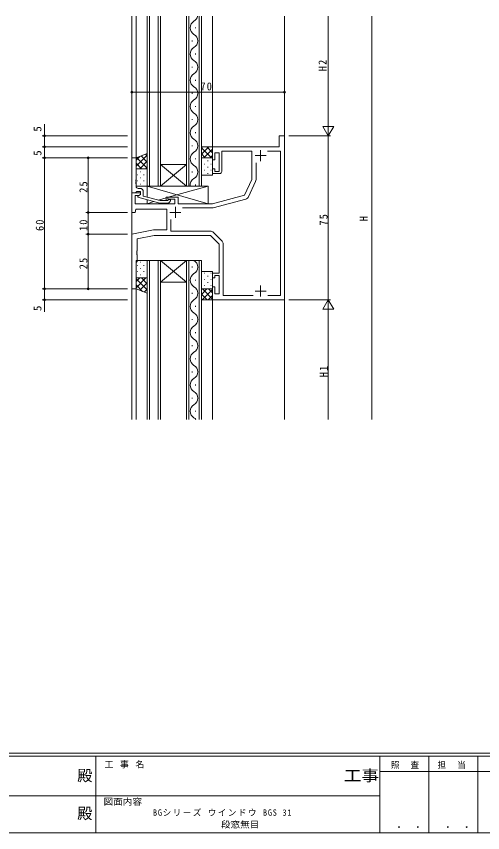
# Model space of a CAD drawing. Units: millimetres on the paper. Extents: x -420 to 373, y -297 to 267.
# Drawn here: x -69.1 to 144.5, y -297 to 76.7 of the extents above; entities that cross this region are included whole.
import ezdxf
from ezdxf.enums import TextEntityAlignment as Align

# ---------------------------------------------------------------- set-up
doc = ezdxf.new("R2010")
doc.units = ezdxf.units.MM
for name, color, linetype, lineweight in [('0-1_YKK_ZWAK', 7, 'Continuous', 9), ('0-3_YKK_11', 7, 'Continuous', 9), ('0-4_YKK_12', 2, 'Continuous', 9), ('0-5_YKK_13', 4, 'Continuous', 9), ('0-7_YKK_D', 6, 'Continuous', 9)]:
    doc.layers.add(name, color=color, linetype=linetype, lineweight=lineweight)
doc.layers.add('0-2_USER1', color=3, linetype='Continuous')
doc.styles.add('ＭＳ ゴシック', font='')
doc.styles.get('ＭＳ ゴシック').set_extended_font_data('MS Gothic')

msp = doc.modelspace()

# ---------------------------------------------------------------- linework, layer by layer
at = {"layer": '0-1_YKK_ZWAK'}
for p, q in [((352.3, -260.6), (-417.7, -260.6)), ((314.5, -262), (-417.7, -262)), ((-32.7, -262), (-32.7, -297)), ((97.5, -262), (97.5, -297)), ((119.9, -262), (119.9, -297)), ((142.3, -262), (142.3, -297)), ((165.684, -268.999), (97.5, -268.999)), ((-160.1, -280.199), (-31.3, -280.199)), ((-31.3, -280.199), (97.5, -280.199)), ((-417.7, -297), (314.5, -297))]:
    msp.add_line(p, q, dxfattribs=at)
at = {"layer": '0-3_YKK_11'}
for p, q in [((51.305, 21.9), (51.305, 16.9)), ((53.805, 21.9), (51.305, 21.9)), ((53.805, -53.1), (53.805, 21.9)), ((20.805, 16.9), (20.805, 10.9)), ((51.305, 16.9), (20.805, 16.9)), ((25.005, 14.97), (38.805, 14.97)), ((25.005, 5.7), (25.005, 14.97)), ((38.805, 14.97), (38.805, 1.9)), ((42.805, 15.4), (42.805, 10.4)), ((46.044, 14.97), (51.875, 14.97)), ((46.044, 14.97), (51.875, 14.97)), ((51.875, 14.97), (51.875, -51.17)), ((-14.195, 11.9), (-16.195, 11.9)), ((-16.195, 11.9), (-16.195, -4.1)), ((-14.195, 1.858), (-14.195, 11.9)), ((21.805, 14.2), (23.805, 14.2)), ((21.805, 10.9), (21.805, 14.2)), ((23.805, 14.2), (23.805, 5.7)), ((40.305, 12.9), (45.305, 12.9)), ((20.805, 10.9), (21.805, 10.9)), ((40.735, 1.916), (40.735, 9.66)), ((20.805, 6.9), (20.805, 4.7)), ((21.805, 6.9), (20.805, 6.9)), ((20.805, 4.7), (24.005, 4.7)), ((21.805, 5.7), (21.805, 6.9)), ((23.805, 5.7), (21.805, 5.7)), ((-14.315, 1.675), (-14.195, 1.858)), ((-14.315, 1.125), (-14.315, 1.675)), ((-14.195, 0.942), (-14.315, 1.125)), ((-14.315, 0.675), (-14.195, 0.858)), ((-14.315, 0.125), (-14.315, 0.675)), ((-14.195, -0.058), (-14.315, 0.125)), ((-14.195, 0.858), (-14.195, 0.942)), ((38.805, 1.9), (35.513, -5.159)), ((37.276, -5.945), (40.547, 1.07)), ((-14.195, -1.1), (-14.195, -0.058)), ((-14.195, -3.8), (-13.995, -3.6)), ((-13.995, -3.6), (-12.195, -3.6)), ((-12.395, -2.1), (-13.195, -2.1)), ((-12.195, -3.6), (-12.195, -4.9)), ((-10.895, -5.62), (-10.895, -3.6)), ((-16.195, -4.1), (-16.195, -13.1)), ((-12.195, -4.1), (-16.195, -4.1)), ((-16.195, -4.1), (-14.495, -4.1)), ((-14.565, -5.4), (-13.061, -5.4)), ((-14.565, -9.1), (-14.565, -5.4)), ((-14.495, -4.1), (-14.195, -3.8)), ((-12.195, -4.9), (-13.395, -5.593)), ((-13.395, -5.593), (-13.395, -6.193)), ((-13.395, -6.193), (-3.292, -8.9)), ((-13.061, -5.4), (-12.195, -4.9)), ((-12.195, -4.9), (-12.195, -4.1)), ((-3.134, -7.7), (-10.895, -5.62)), ((0.58, -7.276), (0.156, -7.7)), ((0.305, -6.1), (0.305, -7.1)), ((5.005, -6.1), (0.305, -6.1)), ((0.305, -7.1), (3.505, -7.1)), ((3.505, -7.1), (3.505, -9.1)), ((5.005, -9.1), (5.005, -6.1)), ((35.513, -5.159), (20.805, -9.1)), ((21.059, -11.03), (35.981, -7.032)), ((3.505, -9.1), (-14.565, -9.1)), ((-3.292, -8.9), (0.653, -8.9)), ((0.156, -7.7), (-3.134, -7.7)), ((0.653, -8.9), (1.429, -8.124)), ((3.805, -10.6), (3.805, -15.6)), ((20.805, -9.1), (5.005, -9.1)), ((7.044, -11.03), (21.059, -11.03)), ((-16.195, -13.1), (-14.695, -13.1)), ((-14.695, -13.1), (-14.293, -11.6)), ((-14.293, -11.6), (-0.195, -11.6)), ((-0.195, -11.6), (-0.195, -21.1)), ((1.305, -13.1), (6.305, -13.1)), ((1.735, -21.67), (1.735, -16.34)), ((-6.195, -21.1), (-16.195, -23.1)), ((-0.195, -21.1), (-6.195, -21.1)), ((19.776, -21.67), (1.735, -21.67)), ((25.149, -26.215), (21.19, -22.256)), ((-16.195, -23.1), (-16.195, -48.1)), ((-13.695, -25.149), (-5.948, -23.6)), ((-13.695, -30.642), (-13.695, -25.149)), ((-5.948, -23.6), (19.805, -23.6)), ((19.805, -23.6), (23.805, -27.6)), ((23.805, -27.6), (23.805, -40.9)), ((25.735, -51.17), (25.735, -27.629)), ((-13.815, -30.825), (-13.695, -30.642)), ((-13.815, -31.375), (-13.815, -30.825)), ((-13.695, -31.558), (-13.815, -31.375)), ((-13.815, -31.825), (-13.695, -31.642)), ((-13.815, -32.375), (-13.815, -31.825)), ((-13.695, -32.558), (-13.815, -32.375)), ((-13.695, -31.642), (-13.695, -31.558)), ((-13.695, -35.6), (-13.695, -32.558)), ((-14.195, -36.1), (-13.695, -35.6)), ((-14.195, -48.1), (-14.195, -36.1)), ((20.805, -40.9), (20.805, -43.1)), ((23.805, -40.9), (20.805, -40.9)), ((20.805, -43.1), (21.805, -43.1)), ((21.805, -41.9), (23.805, -41.9)), ((21.805, -43.1), (21.805, -41.9)), ((23.805, -41.9), (23.805, -50.4)), ((-16.195, -48.1), (-14.195, -48.1)), ((20.805, -47.1), (20.805, -53.1)), ((21.805, -47.1), (20.805, -47.1)), ((21.805, -50.4), (21.805, -47.1)), ((42.805, -46.6), (42.805, -51.6)), ((23.805, -50.4), (21.805, -50.4)), ((39.454, -51.17), (25.735, -51.17)), ((40.305, -49.1), (45.305, -49.1)), ((51.875, -51.17), (46.155, -51.17)), ((20.805, -53.1), (53.805, -53.1))]:
    msp.add_line(p, q, dxfattribs=at)
for centre, radius, start, end in [((24.005, 5.7), 1, 270, 359.99998), ((38.735, 1.916), 2, 335.00003, 0.00002), ((-13.195, -1.1), 1, 180, 269.99998), ((-12.395, -3.6), 1.5, 0, 89.99998), ((1.005, -7.7), 0.6, 314.99998, 135), ((35.464, -5.1), 2, 284.99998, 335.00002), ((19.776, -23.67), 2, 45.00002, 90.00002), ((23.735, -27.629), 2, 359.99997, 44.99997)]:
    msp.add_arc(centre, radius, start, end, dxfattribs=at)
at = {"layer": '0-4_YKK_12'}
for p, q in [((-16.195, 76.65), (-16.195, -107.85)), ((-14.195, 76.65), (-14.195, 11.9)), ((-9.095, 76.65), (-9.095, -1.1)), ((-8.095, -1.1), (-8.095, 76.65)), ((-4.095, 76.65), (-4.095, -1.1)), ((-3.095, -1.1), (-3.095, 76.65)), ((8.905, 76.65), (8.905, -1.1)), ((9.905, -1.1), (9.905, 76.65)), ((14.705, 76.65), (14.705, -1.1)), ((15.705, -1.1), (15.705, 76.65)), ((20.805, 76.65), (20.805, 16.9)), ((53.805, -107.85), (53.805, 76.65)), ((13.065, 71.6), (13.065, 71.2)), ((11.545, 65.6), (11.545, 65.2)), ((13.065, 59.6), (13.065, 59.2)), ((11.545, 53.6), (11.545, 53.2)), ((13.065, 47.6), (13.065, 47.2)), ((11.545, 41.6), (11.545, 41.2)), ((13.065, 35.6), (13.065, 35.2)), ((11.545, 29.6), (11.545, 29.2)), ((13.065, 23.6), (13.065, 23.2)), ((11.545, 17.6), (11.545, 17.2)), ((13.065, 11.6), (13.065, 11.2)), ((8.905, -1.1), (-3.095, 8.9)), ((-3.095, -1.1), (8.905, 8.9)), ((-3.095, 8.9), (8.905, 8.9)), ((11.545, 5.6), (11.545, 5.2)), ((-9.095, -1.1), (-3.095, -1.1)), ((13.065, -0.4), (13.065, -0.8)), ((-9.095, -107.85), (-9.095, -35.1)), ((-9.095, -35.1), (-3.095, -35.1)), ((-8.095, -35.1), (-8.095, -107.85)), ((-4.095, -107.85), (-4.095, -35.1)), ((-3.095, -35.1), (-3.095, -107.85)), ((8.905, -35.1), (-3.095, -45.1)), ((-3.095, -35.1), (8.905, -45.1)), ((8.905, -107.85), (8.905, -35.1)), ((9.905, -35.1), (9.905, -107.85)), ((14.705, -107.85), (14.705, -35.1)), ((15.705, -35.1), (15.705, -107.85)), ((11.545, -37.9), (11.545, -38.3)), ((13.065, -43.9), (13.065, -44.3)), ((-14.195, -47.6), (-14.195, -107.85)), ((-3.095, -45.1), (8.905, -45.1)), ((11.545, -49.9), (11.545, -50.3)), ((13.065, -55.9), (13.065, -56.3)), ((20.805, -53.1), (20.805, -107.85)), ((11.545, -61.9), (11.545, -62.3)), ((13.065, -67.9), (13.065, -68.3)), ((11.545, -73.9), (11.545, -74.3)), ((13.065, -79.9), (13.065, -80.3)), ((11.545, -85.9), (11.545, -86.3)), ((13.065, -91.9), (13.065, -92.3)), ((11.545, -97.9), (11.545, -98.3)), ((13.065, -103.9), (13.065, -104.3))]:
    msp.add_line(p, q, dxfattribs=at)
for points in [[(-3.095, -1.1), (8.905, -1.1), (15.705, -1.1)], [(-3.095, -35.1), (8.905, -35.1), (15.705, -35.1)]]:
    msp.add_lwpolyline(points, dxfattribs=at)
for centre, start, end in [((10.628, 77.4), 299.20253, 347.39519), ((13.982, 71.4), 119.20253, 240.79745), ((10.628, 65.4), 299.20253, 60.79745), ((13.982, 59.4), 119.20253, 240.79745), ((10.628, 53.4), 299.20253, 60.79745), ((13.982, 47.4), 119.20253, 240.79745), ((10.628, 41.4), 299.20253, 60.79745), ((13.982, 35.4), 119.20253, 240.79745), ((10.628, 29.4), 299.20253, 60.79745), ((13.982, 23.4), 119.20253, 240.79745), ((10.628, 17.4), 299.20253, 60.79745), ((13.982, 11.4), 119.20253, 240.79745), ((10.628, 5.4), 299.20253, 60.79745), ((13.982, -0.6), 119.20253, 188.36526), ((10.628, -38.1), 299.20253, 60.79745), ((13.982, -44.1), 119.20253, 240.79745), ((10.628, -50.1), 299.20253, 60.79745), ((13.982, -56.1), 119.20253, 240.79745), ((10.628, -62.1), 299.20253, 60.79745), ((13.982, -68.1), 119.20253, 240.79745), ((10.628, -74.1), 299.20253, 60.79745), ((13.982, -80.1), 119.20253, 240.79745), ((10.628, -86.1), 299.20253, 60.79745), ((13.982, -92.1), 119.20253, 240.79745), ((10.628, -98.1), 299.20253, 60.79745), ((13.982, -104.1), 119.20253, 240.79745), ((10.628, -110.1), 40.89496, 60.79745)]:
    msp.add_arc(centre, 3.437, start, end, dxfattribs=at)
at = {"layer": '0-5_YKK_13'}
for p, q in [((15.705, 16.9), (20.805, 16.9)), ((15.705, 11.9), (15.705, 16.9)), ((16.222, 16.9), (15.705, 16.382)), ((19.051, 16.9), (15.705, 13.554)), ((15.705, 16.51), (20.315, 11.9)), ((20.805, 15.826), (16.879, 11.9)), ((18.143, 16.9), (20.805, 14.239)), ((20.805, 16.9), (20.805, 11.9)), ((-9.095, 13.9), (-14.195, 11.9)), ((-9.095, 13.156), (-14.195, 8.056)), ((-12.525, 12.555), (-14.195, 10.885)), ((-14.195, 11.9), (-14.195, 6.9)), ((-13.974, 11.987), (-9.095, 7.109)), ((-11.942, 12.784), (-9.095, 9.937)), ((-9.91, 13.58), (-9.095, 12.765)), ((-9.095, 6.9), (-9.095, 13.9)), ((15.705, 13.682), (17.486, 11.9)), ((20.805, 11.9), (15.705, 11.9)), ((15.705, 11.9), (15.705, 3.9)), ((20.805, 11.9), (15.705, 11.9)), ((16.932, 11.855), (17.132, 11.855)), ((20.805, 12.997), (19.708, 11.9)), ((19.962, 11.855), (20.162, 11.855)), ((20.805, 3.9), (20.805, 11.9)), ((-14.195, 9.38), (-11.715, 6.9)), ((-9.095, 10.328), (-12.523, 6.9)), ((-9.095, 7.499), (-9.695, 6.9)), ((15.705, 10.44), (15.717, 10.44)), ((15.705, 7.61), (15.717, 7.61)), ((16.932, 9.025), (17.132, 9.025)), ((18.547, 10.44), (18.747, 10.44)), ((18.547, 7.61), (18.747, 7.61)), ((19.962, 9.025), (20.162, 9.025)), ((-14.195, 6.9), (-9.095, 6.9)), ((-14.195, -1.1), (-14.195, 6.9)), ((-14.195, 6.9), (-9.095, 6.9)), ((-13.775, 4.12), (-13.575, 4.12)), ((-12.36, 5.535), (-12.16, 5.535)), ((-10.745, 4.12), (-10.545, 4.12)), ((-9.33, 5.535), (-9.13, 5.535)), ((-9.095, 6.9), (-9.095, -1.1)), ((15.705, 4.78), (15.717, 4.78)), ((15.705, 3.9), (20.805, 3.9)), ((16.932, 6.195), (17.132, 6.195)), ((18.547, 4.78), (18.747, 4.78)), ((19.962, 6.195), (20.162, 6.195)), ((-13.775, 1.29), (-13.575, 1.29)), ((-12.36, 2.705), (-12.16, 2.705)), ((-10.745, 1.29), (-10.545, 1.29)), ((-9.33, 2.705), (-9.13, 2.705)), ((-9.095, -1.1), (-14.195, -1.1)), ((-12.36, -0.125), (-12.16, -0.125)), ((-9.33, -0.125), (-9.13, -0.125)), ((18.803, -9.1), (-9.197, -1.1)), ((-9.197, -1.1), (18.803, -1.1)), ((-9.197, -6.075), (-9.197, -1.1)), ((-8.597, -1.1), (11.403, -1.1)), ((18.803, -1.1), (0.553, -6.1)), ((18.803, -1.1), (18.803, -9.1)), ((-9.197, -9.1), (-9.197, -7.318)), ((-0.497, -6.423), (-3.943, -7.483)), ((-0.497, -6.1), (-0.497, -7.7)), ((5.005, -6.1), (-0.497, -6.1)), ((5.005, -9.1), (5.005, -6.1)), ((-0.497, -9.1), (-9.197, -9.1)), ((-6.101, -8.147), (-9.196, -9.1)), ((-0.497, -8.9), (-0.497, -9.1)), ((18.803, -9.1), (5.005, -9.1)), ((-14.195, -35.1), (-14.195, -43.1)), ((-9.095, -35.1), (-14.195, -35.1)), ((-13.775, -37.35), (-13.575, -37.35)), ((-12.36, -35.935), (-12.16, -35.935)), ((-10.745, -37.35), (-10.545, -37.35)), ((-9.33, -35.935), (-9.13, -35.935)), ((-9.095, -43.1), (-9.095, -35.1)), ((-13.775, -40.18), (-13.575, -40.18)), ((-12.36, -38.765), (-12.16, -38.765)), ((-10.745, -40.18), (-10.545, -40.18)), ((-9.33, -38.765), (-9.13, -38.765)), ((15.705, -40.1), (20.805, -40.1)), ((15.705, -48.1), (15.705, -40.1)), ((16.932, -40.935), (17.132, -40.935)), ((19.962, -40.935), (20.162, -40.935)), ((20.805, -40.1), (20.805, -48.1)), ((-14.195, -43.1), (-9.095, -43.1)), ((-14.195, -48.1), (-14.195, -43.1)), ((-14.195, -43.1), (-9.095, -43.1)), ((-12.503, -43.1), (-14.195, -44.792)), ((-9.675, -43.1), (-14.195, -47.62)), ((-14.195, -43.468), (-9.095, -48.568)), ((-13.775, -43.01), (-13.575, -43.01)), ((-12.36, -41.595), (-12.16, -41.595)), ((-11.735, -43.1), (-9.095, -45.74)), ((-10.745, -43.01), (-10.545, -43.01)), ((-9.33, -41.595), (-9.13, -41.595)), ((-9.095, -43.1), (-9.095, -50.1)), ((15.705, -42.35), (15.717, -42.35)), ((16.932, -43.765), (17.132, -43.765)), ((18.547, -42.35), (18.747, -42.35)), ((19.962, -43.765), (20.162, -43.765)), ((-14.195, -46.297), (-11.228, -49.263)), ((-9.095, -50.1), (-14.195, -48.1)), ((-9.095, -45.349), (-12.508, -48.762)), ((-9.095, -48.177), (-10.476, -49.558)), ((15.705, -45.18), (15.717, -45.18)), ((15.705, -48.01), (15.717, -48.01)), ((20.805, -48.1), (15.705, -48.1)), ((15.705, -48.1), (15.705, -53.1)), ((20.805, -48.1), (15.705, -48.1)), ((18.213, -48.1), (15.705, -50.608)), ((20.805, -48.336), (16.041, -53.1)), ((16.153, -48.1), (20.805, -52.752)), ((16.932, -46.595), (17.132, -46.595)), ((18.547, -45.18), (18.747, -45.18)), ((18.547, -48.01), (18.747, -48.01)), ((18.981, -48.1), (20.805, -49.924)), ((19.962, -46.595), (20.162, -46.595)), ((20.805, -53.1), (20.805, -48.1)), ((15.705, -50.48), (18.324, -53.1)), ((20.805, -51.165), (18.869, -53.1)), ((15.705, -53.1), (20.805, -53.1))]:
    msp.add_line(p, q, dxfattribs=at)
at = {"layer": '0-7_YKK_D'}
for p, q in [((73.805, 76.65), (73.805, 26.9)), ((93.805, 76.65), (93.805, -107.85)), ((53.805, 41.9), (-16.195, 41.9)), ((73.805, 21.9), (73.805, 30.56)), ((-56.195, 21.9), (-56.195, 27.333)), ((76.305, 26.23), (71.305, 26.23)), ((73.805, 21.9), (71.305, 26.23)), ((73.805, 21.9), (76.305, 26.23)), ((-18.195, 21.9), (-57.195, 21.9)), ((-56.195, 16.9), (-56.195, 21.9)), ((55.805, 21.9), (74.805, 21.9)), ((55.805, 21.9), (74.805, 21.9)), ((73.805, 21.9), (73.805, -53.1)), ((-18.195, 16.9), (-57.195, 16.9)), ((-18.195, 16.9), (-57.195, 16.9)), ((-56.195, 16.9), (-56.195, 11.9)), ((-18.195, 11.9), (-57.195, 11.9)), ((-18.195, 11.9), (-57.195, 11.9)), ((-56.195, 11.9), (-56.195, -48.1)), ((-18.195, 11.9), (-37.195, 11.9)), ((-36.195, 11.9), (-36.195, -13.1)), ((-18.195, -13.1), (-37.195, -13.1)), ((-18.195, -13.1), (-37.195, -13.1)), ((-36.195, -13.1), (-36.195, -23.1)), ((-18.195, -23.1), (-37.195, -23.1)), ((-18.195, -23.1), (-37.195, -23.1)), ((-36.195, -23.1), (-36.195, -48.1)), ((-18.195, -48.1), (-57.195, -48.1)), ((-18.195, -48.1), (-57.195, -48.1)), ((-56.195, -48.1), (-56.195, -53.1)), ((-18.195, -48.1), (-37.195, -48.1)), ((-18.195, -53.1), (-57.195, -53.1)), ((-56.195, -53.1), (-56.195, -58.533)), ((55.805, -53.1), (74.805, -53.1)), ((55.805, -53.1), (74.805, -53.1)), ((73.805, -53.1), (71.305, -57.43)), ((73.805, -53.1), (73.805, -61.76)), ((73.805, -53.1), (76.305, -57.43)), ((71.305, -57.43), (76.305, -57.43)), ((73.805, -58.1), (73.805, -107.85))]:
    msp.add_line(p, q, dxfattribs=at)
for centre in [(-16.195, 41.9), (53.805, 41.9), (-56.195, 21.9), (-56.195, 16.9), (-56.195, 16.9), (-56.195, 11.9), (-56.195, 11.9), (-36.195, 11.9), (-36.195, -13.1), (-36.195, -13.1), (-36.195, -23.1), (-36.195, -23.1), (-56.195, -48.1), (-56.195, -48.1), (-36.195, -48.1), (-56.195, -53.1)]:
    msp.add_circle(centre, 0.425, dxfattribs=at)

# ---------------------------------------------------------------- texts
at = {"layer": '0-1_YKK_ZWAK', "color": 2, "style": 'ＭＳ ゴシック'}
for p in [(-41.182, -274.956), (-41.182, -292.278)]:
    msp.add_text('殿', height=5.132, dxfattribs=at).set_placement(p, align=Align.BOTTOM_LEFT)
at = {"layer": '0-1_YKK_ZWAK', "color": 2, "style": 'ＭＳ ゴシック', "width": 1.15}
msp.add_text('工事', height=5.132, dxfattribs=at).set_placement((80.931, -274.956), align=Align.BOTTOM_LEFT)
at = {"layer": '0-1_YKK_ZWAK', "style": 'ＭＳ ゴシック', "width": 1.1}
msp.add_text('図面内容', height=2.933, dxfattribs=at).set_placement((-29.083, -285.148), align=Align.BOTTOM_LEFT)
at = {"layer": '0-1_YKK_ZWAK', "color": 3, "style": 'ＭＳ ゴシック', "width": 1.15}
for p in [(101.955, -295.946), (124.355, -295.946)]:
    msp.add_text(' ． ．', height=3.666, dxfattribs=at).set_placement(p, align=Align.BOTTOM_LEFT)
at = {"layer": '0-1_YKK_ZWAK', "char_height": 2.933, "attachment_point": 7, "style": 'ＭＳ ゴシック'}
for s, insert in [('\\T1.16;工\\~事\\~名', (-28.688, -267.533)), ('\\T1.17;\\W0.95;照\\~\\~査', (102.489, -267.78)), ('\\T1.17;\\W0.95;担\\~\\~当', (123.855, -267.78))]:
    msp.add_mtext(s, dxfattribs=dict(at, insert=insert))
at = {"layer": '0-2_USER1', "color": 7, "style": 'ＭＳ ゴシック', "width": 1.1}
msp.add_text('段窓無目', height=2.933, dxfattribs=at).set_placement((24.637, -295.625), align=Align.BOTTOM_LEFT)
at = {"layer": '0-2_USER1', "color": 7, "insert": (-6.483, -289.449), "char_height": 2.933, "attachment_point": 7, "style": 'ＭＳ ゴシック'}
msp.add_mtext('\\T1.18;\\W0.95;BGシリーズ\\~ウインドウ\\~BGS\\~31', dxfattribs=at)
at = {"layer": '0-7_YKK_D', "color": 3, "style": 'ＭＳ ゴシック'}
for s, p in [('5', (-56.462, 23.867)), ('5', (-56.462, 12.8)), ('H', (93.005, -17.2)), ('5', (-56.462, -58.267))]:
    msp.add_text(s, height=3.666, rotation=90, dxfattribs=at).set_placement(p, align=Align.BOTTOM_LEFT)
at = {"layer": '0-7_YKK_D', "color": 3, "char_height": 3.666, "attachment_point": 7, "rotation": 90, "style": 'ＭＳ ゴシック'}
for s, insert in [('\\T1.21;\\W0.95;H2', (73.005, 51.528)), ('\\T1.21;\\W0.95;25', (-36.462, -4.12)), ('\\T1.21;\\W0.95;75', (73.538, -19.12)), ('\\T1.21;\\W0.95;60', (-56.462, -21.62)), ('\\T1.21;\\W0.95;10', (-36.462, -21.62)), ('\\T1.21;\\W0.95;25', (-36.462, -39.12)), ('\\T1.21;\\W0.95;H1', (73.538, -88.534))]:
    msp.add_mtext(s, dxfattribs=dict(at, insert=insert))
at = {"layer": '0-7_YKK_D', "color": 3, "insert": (15.285, 42.7), "char_height": 3.666, "attachment_point": 7, "style": 'ＭＳ ゴシック'}
msp.add_mtext('\\T1.21;\\W0.95;70', dxfattribs=at)

doc.saveas('drawing.dxf')
